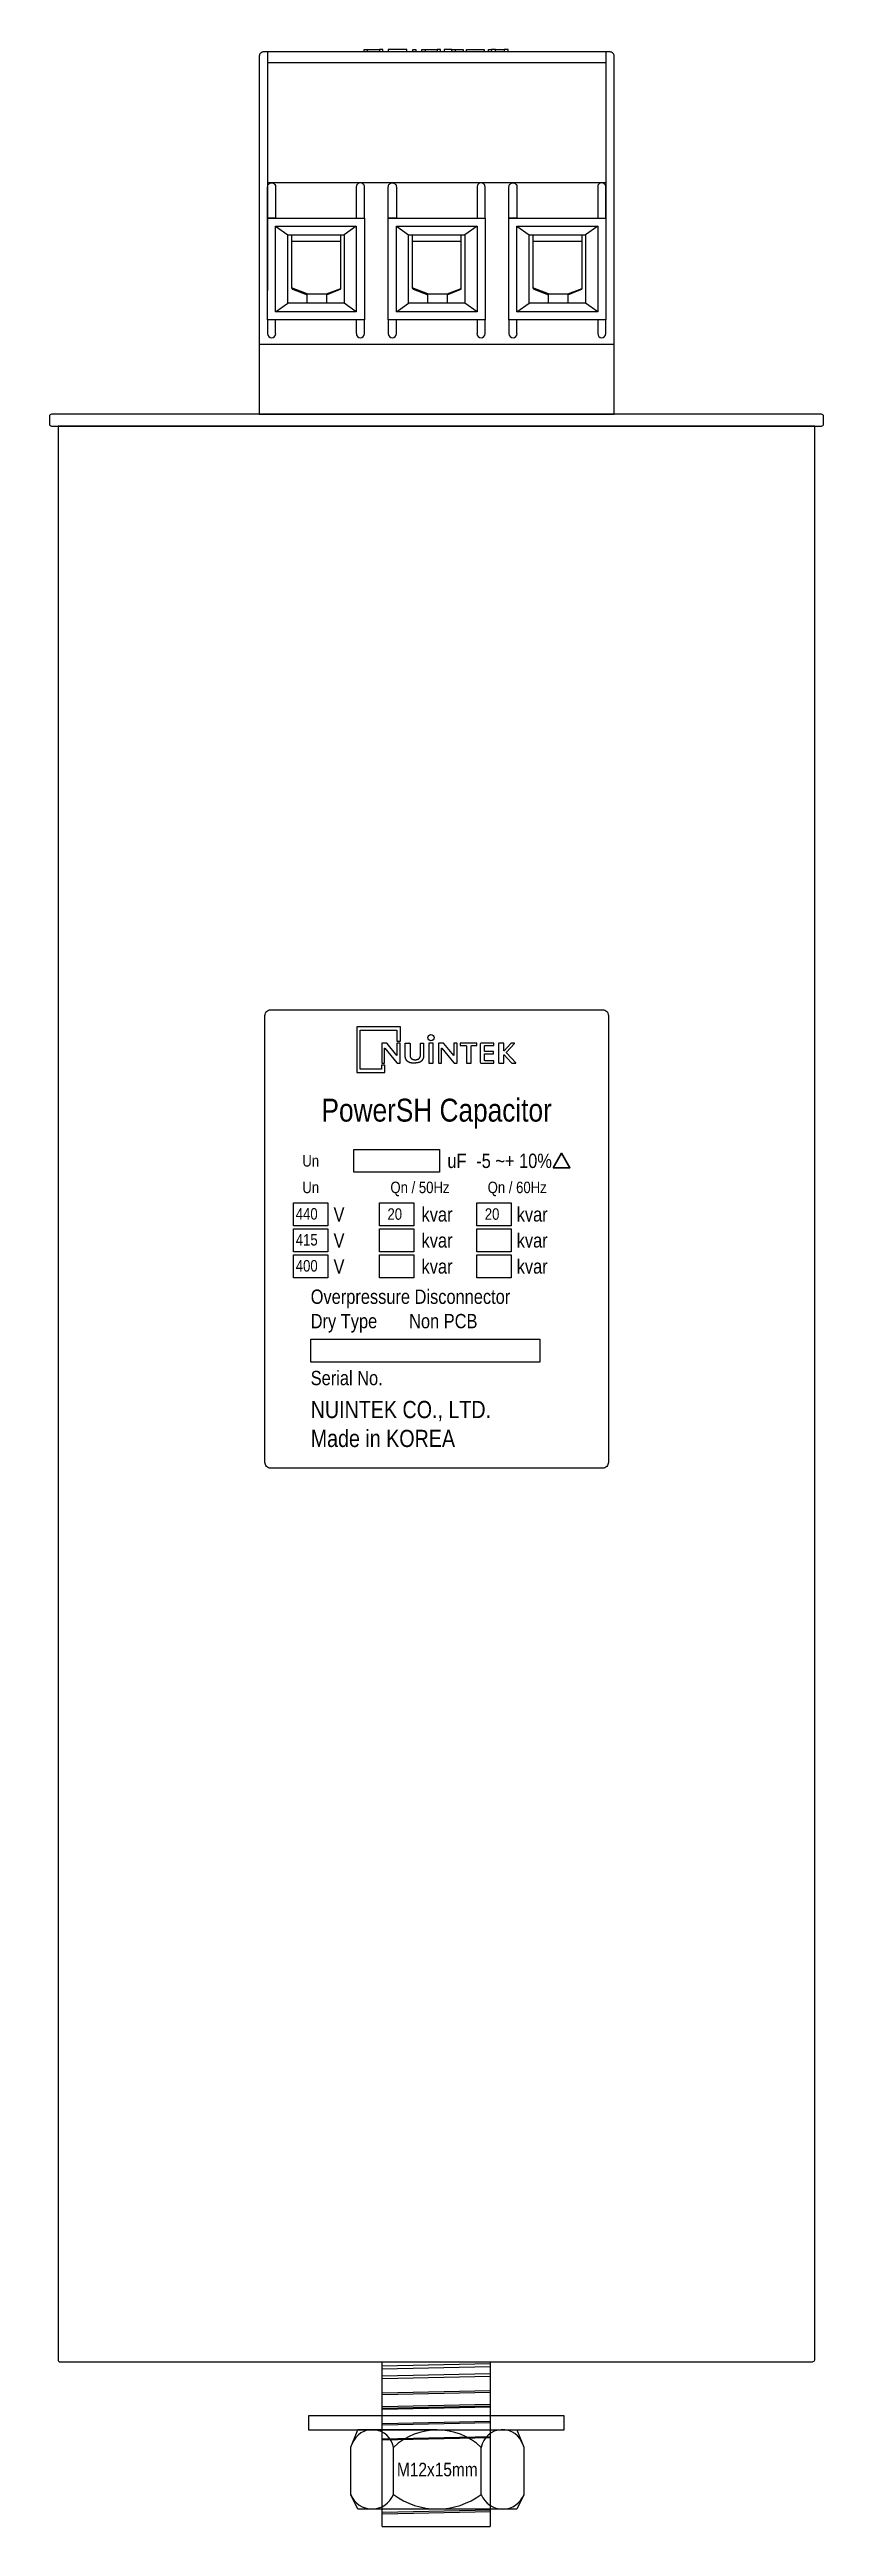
# Model space of a CAD drawing. Header units: millimetres. Extents: x 0 to 86, y 0 to 275.
import ezdxf
from ezdxf.enums import TextEntityAlignment as Align

# ---------------------------------------------------------------- set-up
doc = ezdxf.new("R2010")
doc.units = ezdxf.units.MM
doc.styles.add('Helvetica-Narrow', font='txt')

# ---------------------------------------------------------------- blocks, each defined once
blk = doc.blocks.new('Nuintek')
at = {"color": 150}
blk.add_lwpolyline([(1.82, 2.33), (1.82, 3.83), (-2.8, 3.83), (-2.8, 3.83), (-2.8, -0.99), (0.18, -0.99), (0.18, -0.23), (-0.18, -0.23), (-0.18, -0.63), (-2.44, -0.63), (-2.44, 3.47), (1.45, 3.47), (1.45, 2.33)], close=True, dxfattribs=at)
for points in [[(-0.11, 0), (0.11, 0, 0.414214), (0.15, 0.04), (0.15, 1.58, -0.70472), (0.17, 1.59), (1.45, 0.03, 0.224867), (1.51, 0), (1.75, 0, 0.414214), (1.79, 0.04), (1.79, 2.07, 0.414214), (1.75, 2.11), (1.49, 2.11, 0.414214), (1.45, 2.07), (1.45, 0.81, -0.706602), (1.43, 0.8), (0.4, 2.08, 0.226187), (0.34, 2.11), (-0.11, 2.11, 0.414214), (-0.15, 2.07), (-0.15, 0.04, 0.414214)], [(4.82, 2.07), (4.82, 0.04, 0.414214), (4.86, 0), (5.23, 0, 0.414214), (5.27, 0.04), (5.27, 2.07, 0.414214), (5.23, 2.11), (4.86, 2.11, 0.414214)], [(5.89, 0), (6.12, 0, 0.414214), (6.16, 0.04), (6.16, 1.58, -0.70472), (6.18, 1.59), (7.45, 0.03, 0.224867), (7.52, 0), (7.76, 0, 0.414214), (7.8, 0.04), (7.8, 2.07, 0.414214), (7.76, 2.11), (7.5, 2.11, 0.414214), (7.46, 2.07), (7.46, 0.81, -0.706602), (7.44, 0.8), (6.4, 2.08, 0.226187), (6.34, 2.11), (5.89, 2.11, 0.414214), (5.85, 2.07), (5.85, 0.04, 0.414214)], [(9.86, 2.11), (8.15, 2.11, 0.414214), (8.11, 2.07), (8.11, 1.89, 0.414214), (8.15, 1.85), (8.74, 1.85, -0.414214), (8.78, 1.81), (8.78, 0.04, 0.414214), (8.82, 0), (9.26, 0, 0.414214), (9.3, 0.04), (9.3, 1.81, -0.414214), (9.34, 1.85), (9.86, 1.85, 0.414214), (9.9, 1.89), (9.9, 2.07, 0.414214)], [(11.68, 2.11), (10.37, 2.11, 0.414214), (10.22, 1.96), (10.22, 0.15, 0.414214), (10.37, 0), (11.68, 0), (11.68, 0.26), (10.74, 0.26, -0.414214), (10.7, 0.3), (10.7, 0.94, -0.414214), (10.74, 0.98), (11.66, 0.98), (11.66, 1.24), (10.74, 1.24, -0.414214), (10.7, 1.28), (10.7, 1.81, -0.414214), (10.74, 1.85), (11.68, 1.85)], [(13.02, 1.14), (13.86, 2.07, 0.650559), (13.85, 2.11), (13.58, 2.11, 0.208632), (13.47, 2.06), (12.77, 1.31, -0.681762), (12.75, 1.31), (12.75, 2.07, 0.414214), (12.71, 2.11), (12.23, 2.11, 0.414214), (12.19, 2.07), (12.19, 0.04, 0.414214), (12.23, 0), (12.71, 0, 0.414214), (12.75, 0.04), (12.75, 0.88, -0.687152), (12.77, 0.89), (13.52, 0.05, 0.212465), (13.64, 0), (13.99, 0, 0.656311), (14.01, 0.04), (13.02, 1.09, -0.390361)]]:
    blk.add_lwpolyline(points, format="xyb", close=True, dxfattribs=at)
blk.add_circle((5.04, 2.69), 0.326, dxfattribs=at)
blk.add_rational_spline([(2.31, 0.85), (2.31, 0.53), (2.41, 0.3), (2.61, 0.16), (2.75, 0.05), (2.95, 0), (3.2, 0), (3.44, 0), (3.82, 0.05), (3.97, 0.16), (4.17, 0.3), (4.27, 0.53), (4.27, 0.85), (4.27, 1.26), (4.27, 1.66), (4.27, 2.07), (4.27, 2.09), (4.25, 2.11), (4.23, 2.11), (4.14, 2.11), (4.06, 2.11), (3.97, 2.11), (3.95, 2.11), (3.93, 2.09), (3.93, 2.07), (3.93, 1.66), (3.93, 1.25), (3.93, 0.83), (3.93, 0.69), (3.88, 0.57), (3.78, 0.48), (3.68, 0.4), (3.54, 0.36), (3.38, 0.36), (3.21, 0.36), (3.08, 0.4), (2.98, 0.48), (2.88, 0.57), (2.83, 0.69), (2.83, 0.83), (2.83, 1.25), (2.83, 1.66), (2.83, 2.07), (2.83, 2.08), (2.83, 2.09), (2.82, 2.1), (2.81, 2.11), (2.8, 2.11), (2.79, 2.11), (2.64, 2.11), (2.5, 2.11), (2.35, 2.11), (2.34, 2.11), (2.33, 2.11), (2.32, 2.1), (2.31, 2.09), (2.31, 2.08), (2.31, 2.07), (2.31, 1.66), (2.31, 1.26), (2.31, 0.85)], [1, 1, 1, 1, 1, 1, 1, 1, 1, 1, 1, 1, 1, 1, 1, 1, 0.804737854124, 0.804737854124, 1, 1, 1, 1, 0.804737854124, 0.804737854124, 1, 1, 1, 1, 1, 1, 1, 1, 1, 1, 1, 1, 1, 1, 1, 1, 1, 1, 1, 0.949253021674, 0.949253021674, 1, 0.949253021674, 0.949253021674, 1, 1, 1, 1, 0.949253021674, 0.949253021674, 1, 0.949253021674, 0.949253021674, 1, 1, 1, 1], degree=3, knots=[0, 0, 0, 0, 1, 1, 1, 2, 2, 2, 3, 3, 3, 4, 4, 4, 5, 5, 5, 6.570796, 6.570796, 6.570796, 7.570796, 7.570796, 7.570796, 9.141593, 9.141593, 9.141593, 10.141593, 10.141593, 10.141593, 11.141593, 11.141593, 11.141593, 12.141593, 12.141593, 12.141593, 13.141593, 13.141593, 13.141593, 14.141593, 14.141593, 14.141593, 15.141593, 15.141593, 15.141593, 15.926991, 15.926991, 15.926991, 16.712389, 16.712389, 16.712389, 17.712389, 17.712389, 17.712389, 18.497787, 18.497787, 18.497787, 19.283185, 19.283185, 19.283185, 20.283185, 20.283185, 20.283185, 20.283185], dxfattribs=at)
blk = doc.blocks.new('TỤ KHÔ 20KVA')
at = {"color": 126}
for p, q in [((-18.04, 79.38), (-18.04, 52.9)), ((19.55, 78.18), (-18.04, 78.18)), ((-6.96, 79.65), (-5.62, 79.65)), ((-0.54, 79.65), (0.79, 79.65)), ((7.29, 79.65), (8.24, 79.65)), ((19.55, 79.38), (19.55, 52.9)), ((19.55, 64.85), (-18.04, 64.85)), ((-17.15, 60.03), (-15.8, 59.09)), ((-9.92, 58.33), (-15.4, 58.33)), ((-8.18, 60.03), (-9.52, 59.09)), ((-3.73, 60.03), (-2.39, 59.09)), ((3.49, 58.33), (-1.98, 58.33)), ((5.24, 60.03), (3.89, 59.09)), ((9.68, 60.03), (11.03, 59.09)), ((16.91, 58.33), (11.43, 58.33)), ((18.65, 60.03), (17.31, 59.09)), ((-13.65, 52.51), (-15.4, 53.19)), ((-11.49, 52.52), (-9.92, 53.13)), ((-0.23, 52.51), (-1.98, 53.19)), ((1.92, 52.52), (3.49, 53.13)), ((13.18, 52.51), (11.43, 53.19)), ((15.34, 52.52), (16.91, 53.13)), ((-18.04, 49.63), (-18.04, 48.1)), ((-17.15, 50.52), (-15.8, 51.47)), ((-17.15, 48.1), (-17.15, 49.63)), ((-8.18, 50.52), (-9.52, 51.47)), ((-8.18, 49.63), (-8.18, 48.1)), ((-7.28, 48.1), (-7.28, 49.63)), ((-4.63, 49.63), (-4.63, 48.1)), ((-3.73, 50.52), (-2.39, 51.47)), ((-3.73, 48.1), (-3.73, 49.63)), ((5.24, 50.52), (3.89, 51.47)), ((5.24, 49.63), (5.24, 48.1)), ((6.13, 48.1), (6.13, 49.63)), ((8.79, 49.63), (8.79, 48.1)), ((9.68, 50.52), (11.03, 51.47)), ((9.68, 48.1), (9.68, 49.63)), ((18.65, 50.52), (17.31, 51.47)), ((18.65, 49.63), (18.65, 48.1)), ((19.55, 48.1), (19.55, 49.63)), ((20.48, 46.91), (-18.97, 46.91)), ((-5.29, -177.6), (6.7, -177.34)), ((-5.29, -177.92), (6.7, -177.66)), ((-5.29, -178.72), (6.7, -178.46)), ((-5.28, -179.01), (6.7, -178.76)), ((-5.28, -180.6), (6.71, -180.34)), ((-5.28, -180.77), (6.71, -180.51)), ((-5.28, -182.12), (6.71, -181.87)), ((-5.28, -182.13), (6.71, -181.87)), ((-5.28, -182.29), (6.71, -182.03)), ((-5.28, -182.42), (6.71, -182.17)), ((-5.28, -184.17), (6.71, -183.91)), ((-5.27, -184), (6.71, -183.75)), ((-4.06, -184.72), (-8.01, -184.72)), ((-5.28, -185.7), (6.72, -185.44)), ((-5.27, -185.83), (6.71, -185.57)), ((0.82, -184.72), (-4.06, -184.72)), ((-4.06, -191.89), (-4.06, -186.65)), ((0.82, -184.72), (7.68, -184.72)), ((5.71, -184.72), (9.66, -184.72)), ((5.71, -191.89), (5.71, -186.65)), ((-5.27, -193.86), (6.72, -193.61)), ((-5.27, -194.03), (6.72, -193.77)), ((-5.29, -195.44), (6.71, -195.44))]:
    blk.add_line(p, q, dxfattribs=at)
for points in [[(-18.97, 39.14), (20.48, 39.14), (20.48, 78.93, 0.414214), (20.03, 79.38), (-18.53, 79.38, 0.414214), (-18.97, 78.93)], [(-18.04, 64.4, -0.414214), (-17.59, 64.85), (-17.59, 64.85, -0.414214), (-17.15, 64.4), (-17.15, 60.93), (-18.04, 60.93)], [(-7.28, 64.4, 0.414214), (-7.73, 64.85, 0.414214), (-8.18, 64.4), (-8.18, 60.93), (-7.28, 60.93)], [(-4.63, 64.4, -0.414214), (-4.18, 64.85), (-4.18, 64.85, -0.414214), (-3.73, 64.4), (-3.73, 60.93), (-4.63, 60.93)], [(6.13, 64.4, 0.414214), (5.68, 64.85, 0.414214), (5.24, 64.4), (5.24, 60.93), (6.13, 60.93)], [(8.79, 64.4, -0.414214), (9.24, 64.85), (9.24, 64.85, -0.414214), (9.68, 64.4), (9.68, 60.93), (8.79, 60.93)], [(19.55, 64.4, 0.414214), (19.1, 64.85, 0.414214), (18.65, 64.4), (18.65, 60.93), (19.55, 60.93)], [(-42.06, 39.14, 0.414214), (-42.29, 38.91), (-42.29, 38.07, 0.414214), (-42.06, 37.84), (43.53, 37.84, 0.414214), (43.76, 38.07), (43.76, 38.91, 0.414214), (43.53, 39.14)], [(-41.34, 37.84), (-41.34, -176.93, 0.414214), (-41.11, -177.16), (42.53, -177.16, 0.305094), (42.8, -176.93), (42.8, 37.84)]]:
    blk.add_lwpolyline(points, format="xyb", close=True, dxfattribs=at)
for points in [[(-7.32, 79.38), (-7.32, 79.65), (-6.96, 79.65), (-6.96, 79.38)], [(-5.24, 79.38), (-5.24, 79.65), (-5.62, 79.65), (-5.62, 79.38)], [(-2.55, 79.38), (-2.55, 79.65), (-4.63, 79.65), (-4.63, 79.38)], [(-1.9, 79.38), (-1.9, 79.65), (-1.55, 79.65), (-1.55, 79.38)], [(-0.9, 79.38), (-0.9, 79.65), (-0.54, 79.65), (-0.54, 79.38)], [(1.17, 79.38), (1.17, 79.65), (0.79, 79.65), (0.79, 79.38)], [(2.45, 79.65), (1.58, 79.65), (1.58, 79.38)], [(2.45, 79.38), (2.45, 79.65), (2.81, 79.65), (2.81, 79.38)], [(2.81, 79.65), (3.69, 79.65), (3.69, 79.38)], [(4.06, 79.38), (4.06, 79.65), (6.04, 79.65), (6.04, 79.38)], [(6.51, 79.38), (6.51, 79.65), (6.86, 79.65)], [(7.29, 79.38), (7.29, 79.65), (6.86, 79.65), (6.86, 79.38)], [(8.71, 79.38), (8.71, 79.65), (8.24, 79.65), (8.24, 79.38)], [(-5.29, -195.44), (-5.29, -177.16), (6.71, -177.16), (6.71, -195.44)]]:
    blk.add_lwpolyline(points, dxfattribs=at)
for points in [[(-18.04, 60.93), (-7.28, 60.93), (-7.28, 49.63), (-18.04, 49.63)], [(-4.63, 60.93), (6.13, 60.93), (6.13, 49.63), (-4.63, 49.63)], [(8.79, 60.93), (19.55, 60.93), (19.55, 49.63), (8.79, 49.63)], [(-17.15, 60.03), (-8.18, 60.03), (-8.18, 50.52), (-17.15, 50.52)], [(-15.8, 59.09), (-9.52, 59.09), (-9.52, 51.47), (-15.8, 51.47)], [(-3.73, 60.03), (5.24, 60.03), (5.24, 50.52), (-3.73, 50.52)], [(-2.39, 59.09), (3.89, 59.09), (3.89, 51.47), (-2.39, 51.47)], [(9.68, 60.03), (18.65, 60.03), (18.65, 50.52), (9.68, 50.52)], [(11.03, 59.09), (17.31, 59.09), (17.31, 51.47), (11.03, 51.47)], [(-13.65, 52.51), (-11.49, 52.51), (-11.49, 51.47), (-13.65, 51.47)], [(-0.23, 52.51), (1.92, 52.51), (1.92, 51.47), (-0.23, 51.47)], [(13.18, 52.51), (15.34, 52.51), (15.34, 51.47), (13.18, 51.47)], [(-13.49, -184.72), (14.92, -184.72), (14.92, -183.14), (-13.49, -183.14)], [(-8.8, -186.65), (-8.01, -184.72), (9.66, -184.72), (10.45, -186.65), (10.45, -191.92), (9.66, -193.51), (-8.01, -193.51), (-8.8, -191.92)]]:
    blk.add_lwpolyline(points, close=True, dxfattribs=at)
for points in [[(-15.4, 59.09), (-15.4, 53.22, 0.309945), (-15.28, 53.05), (-13.65, 52.42)], [(-11.49, 52.42), (-10.04, 52.99, 0.309225), (-9.92, 53.15), (-9.92, 59.09)], [(-1.98, 59.09), (-1.98, 53.22, 0.309945), (-1.87, 53.05), (-0.23, 52.42)], [(1.92, 52.42), (3.38, 52.99, 0.309225), (3.49, 53.15), (3.49, 59.09)], [(11.43, 59.09), (11.43, 53.22, 0.309945), (11.55, 53.05), (13.18, 52.42)], [(15.34, 52.42), (16.79, 52.99, 0.309225), (16.91, 53.15), (16.91, 59.09)]]:
    blk.add_lwpolyline(points, format="xyb", dxfattribs=at)
at = {"color": 150}
blk.add_lwpolyline([(-17.7, -26.99), (19.21, -26.99, -0.414214), (19.84, -27.63), (19.84, -77.26, -0.414214), (19.21, -77.9), (-17.7, -77.9, -0.414214), (-18.34, -77.26), (-18.34, -27.63, -0.414214)], format="xyb", close=True, dxfattribs=at)
at = {"color": 1}
for points in [[(-8.47, -42.5), (1.07, -42.5), (1.07, -45.04), (-8.47, -45.04)], [(-15.16, -48.45), (-11.34, -48.45), (-11.34, -51), (-15.16, -51)], [(-5.61, -48.45), (-1.79, -48.45), (-1.79, -51), (-5.61, -51)], [(5.21, -48.45), (9.03, -48.45), (9.03, -51), (5.21, -51)], [(-15.16, -51.34), (-11.34, -51.34), (-11.34, -53.88), (-15.16, -53.88)], [(-5.61, -51.34), (-1.79, -51.34), (-1.79, -53.88), (-5.61, -53.88)], [(5.21, -51.34), (9.03, -51.34), (9.03, -53.88), (5.21, -53.88)], [(-15.16, -54.22), (-11.34, -54.22), (-11.34, -56.77), (-15.16, -56.77)], [(-5.61, -54.22), (-1.79, -54.22), (-1.79, -56.77), (-5.61, -56.77)], [(5.21, -54.22), (9.03, -54.22), (9.03, -56.77), (5.21, -56.77)], [(-13.25, -63.58), (12.21, -63.58), (12.21, -66.13), (-13.25, -66.13)]]:
    blk.add_lwpolyline(points, close=True, dxfattribs=at)
at = {"color": 0, "lineweight": 30}
blk.add_lwpolyline([(13.7, -44.54), (15.56, -44.54), (14.63, -42.92)], close=True, dxfattribs=at)
at = {"color": 126}
for centre, radius, start, end in [((-17.59, 48.1), 0.448, 180, 270), ((-17.59, 48.1), 0.448, 270, 0), ((-7.73, 48.1), 0.448, 180, 270), ((-7.73, 48.1), 0.448, 270, 0), ((-4.18, 48.1), 0.448, 180, 270), ((-4.18, 48.1), 0.448, 270, 0), ((5.68, 48.1), 0.448, 180, 270), ((5.68, 48.1), 0.448, 270, 0), ((9.24, 48.1), 0.448, 180, 270), ((9.24, 48.1), 0.448, 270, 0), ((19.1, 48.1), 0.448, 180, 270), ((19.1, 48.1), 0.448, 270, 0), ((-6.4, -187.07), 2.38, 10.1671, 159.777), ((0.82, -191.86), 7.14, 46.8242, 133.1758), ((8.06, -187.08), 2.39, 16.6513, 169.7172), ((-6.43, -190.95), 2.55, 201.7155, 338.3893), ((0.82, -185.3), 8.2, 233.4665, 306.5335), ((8.08, -190.96), 2.55, 201.5266, 338.9501)]:
    blk.add_arc(centre, radius, start, end, dxfattribs=at)
at = {"xscale": 1.052729924980667, "yscale": 1.052729924980667, "zscale": 1.052729924980667}
blk.add_blockref('Nuintek', (-5.19, -32.92), dxfattribs=at)
at = {"style": 'Helvetica-Narrow'}
for s, height, p in [('PowerSH Capacitor', 2.5455, (0.75, -38.14)), ('Un', 1.273, (-13.25, -43.77)), ('Un', 1.273, (-13.25, -46.72))]:
    blk.add_text(s, height=height, dxfattribs=at).set_placement(p, align=Align.MIDDLE_CENTER)
for s, height, p in [('uF', 1.591, (1.94, -43.77)), ('-5 ~+ 10%%%', 1.5909, (5.15, -43.77)), ('Qn / 50Hz', 1.273, (-4.39, -46.72)), ('Qn / 60Hz', 1.273, (6.42, -46.72)), ('440', 1.273, (-14.91, -49.66)), ('V', 1.59, (-10.71, -49.72)), ('20', 1.273, (-4.72, -49.68)), ('kvar', 1.591, (-0.93, -49.72)), ('20', 1.273, (6.1, -49.68)), ('kvar', 1.591, (9.65, -49.72)), ('415', 1.273, (-14.91, -52.54)), ('V', 1.59, (-10.71, -52.61)), ('kvar', 1.591, (-0.93, -52.61)), ('kvar', 1.591, (9.65, -52.61)), ('400', 1.273, (-14.91, -55.43)), ('V', 1.59, (-10.71, -55.5)), ('kvar', 1.591, (-0.93, -55.5)), ('kvar', 1.591, (9.65, -55.5)), ('Overpressure Disconnector', 1.5909, (-13.25, -58.86)), ('Dry Type       Non PCB', 1.5909, (-13.25, -61.57)), ('Serial No.', 1.591, (-13.25, -67.89)), ('NUINTEK CO., LTD.', 1.9091, (-13.25, -71.39)), ('Made in KOREA', 1.9091, (-13.25, -74.6))]:
    blk.add_text(s, height=height, dxfattribs=at).set_placement(p, align=Align.MIDDLE_LEFT)
at = {"color": 126, "style": 'Helvetica-Narrow'}
blk.add_text('M12x15mm', height=1.5, dxfattribs=at).set_placement((0.82, -189.12), align=Align.MIDDLE_CENTER)

msp = doc.modelspace()

# ---------------------------------------------------------------- block references
msp.add_blockref('TỤ KHÔ 20KVA', (42.29, 195.44))

doc.saveas('drawing.dxf')
